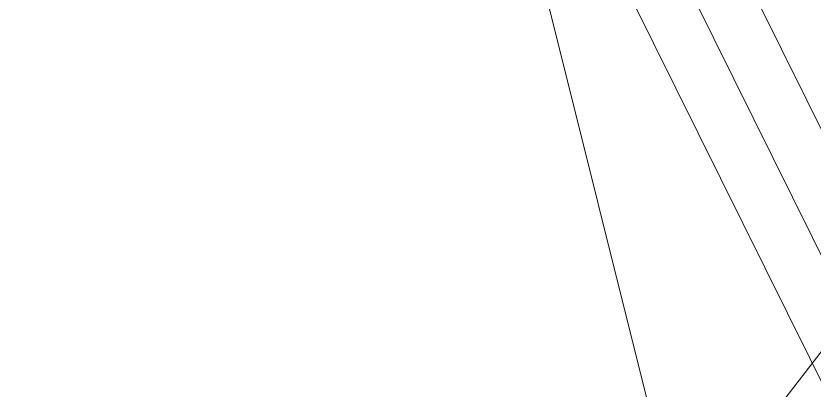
# Model space of a CAD drawing. Header units: millimetres. Extents: x -2893842 to -949497, y -1203244 to 262218.
# Drawn here: x -2248912 to -2246058, y -872617 to -871281 of the extents above; entities that cross this region are included whole.
import ezdxf

# ---------------------------------------------------------------- set-up
doc = ezdxf.new("R2010")
doc.units = ezdxf.units.MM
for name, color, linetype in [('!!!_ Размеры', 7, 'Continuous'), ('14_Ограждения', 253, 'Continuous'), ('35_Телефон', 253, 'Continuous'), ('37_Кабель низкого напряжения', 253, 'Continuous')]:
    doc.layers.add(name, color=color, linetype=linetype)
doc.linetypes.add('g5_119_3', pattern='A,4,-1,[31,GUGK_2005.shx,S=0.1,R=0,X=0,Y=0],4,[31,GUGK_2005.shx,S=0.1,R=180,X=0,Y=0],-1', length=10)
doc.linetypes.add('g5_133_t', pattern='A,2,[27,GUGK_2005.shx,S=0.4,R=0,X=0,Y=0],2,-1', length=5)
doc.linetypes.add('g5_472', pattern='A,0,-4,[25,GUGK_2005.shx,S=0.4,R=0,X=0,Y=-0.2],0', length=4)

# ---------------------------------------------------------------- blocks, each defined once
blk = doc.blocks.new('Топо_07.04.17')
at = {"layer": '14_Ограждения', "color": 7, "linetype": 'Continuous', "lineweight": 20}
blk.add_lwpolyline([(-288991.6, -721456.3), (-295416.8, -722147.2), (-308985.5, -722005.1), (-326691.7, -722050.7), (-334645, -722382.6), (-348495.7, -723027.6), (-367239, -721924.5), (-378178.6, -721048), (-388069.8, -717183.6), (-400889, -720969.7), (-402254.2, -717200.4), (-402066.2, -717132.3), (-401878.1, -717064.1), (-400641.2, -720479.4), (-388051.8, -716761.2), (-378087.9, -720654), (-367211.3, -721525.5), (-348493.3, -722627), (-334662.7, -721983), (-326700.5, -721650.8), (-308983.9, -721605.1), (-295436.1, -721747), (-289002.3, -721055.1)], dxfattribs=at)
at = {"layer": '14_Ограждения', "color": 7, "linetype": 'g5_472', "lineweight": 20}
blk.add_lwpolyline([(-402066.2, -717132.3), (-400765.1, -720724.5), (-388060.8, -716972.4), (-378133.2, -720851), (-367225.2, -721725), (-348494.5, -722827.3), (-334653.8, -722182.8), (-326696.1, -721850.8), (-308984.7, -721805.1), (-295426.4, -721947.1), (-288996.9, -721255.7), (-285681.3, -721434.4), (-275031.7, -721591.5), (-263183.6, -722672.3), (-258775.6, -727157.3), (-250921.6, -728433), (-223495.9, -735075.3), (-216043.1, -736319), (-215233.4, -732876.9), (-209272.3, -733852.4), (-201836, -731243.7)], dxfattribs=at)
at = {"layer": '35_Телефон', "color": 6, "linetype": 'g5_133_t', "lineweight": 20}
blk.add_lwpolyline([(-440651.4, -734996.6), (-436712.9, -731600.1), (-427276.9, -728016.6), (-408751.2, -726373), (-401761.2, -719107.6), (-393276.3, -710378.5), (-389000.9, -702881.6), (-377054.9, -701963.9)], dxfattribs=at)
at = {"layer": '37_Кабель низкого напряжения', "color": 1, "linetype": 'g5_119_3', "lineweight": 20}
blk.add_lwpolyline([(-398039, -730950.3), (-401731.5, -722697.6), (-402436.8, -717373.3), (-411222.8, -712420), (-426312.4, -712707.8), (-436161.8, -709936.6), (-447003.5, -711285.6), (-448799.4, -712343.8), (-453614.6, -720185.5)], dxfattribs=at)

msp = doc.modelspace()

# ---------------------------------------------------------------- block references
at = {"layer": '!!!_ Размеры', "color": 1, "lineweight": 0, "rotation": 6.471407436947433}
msp.add_blockref('Топо_07.04.17', (-1928038.79367, -112877.83782), dxfattribs=at)

doc.saveas('drawing.dxf')
